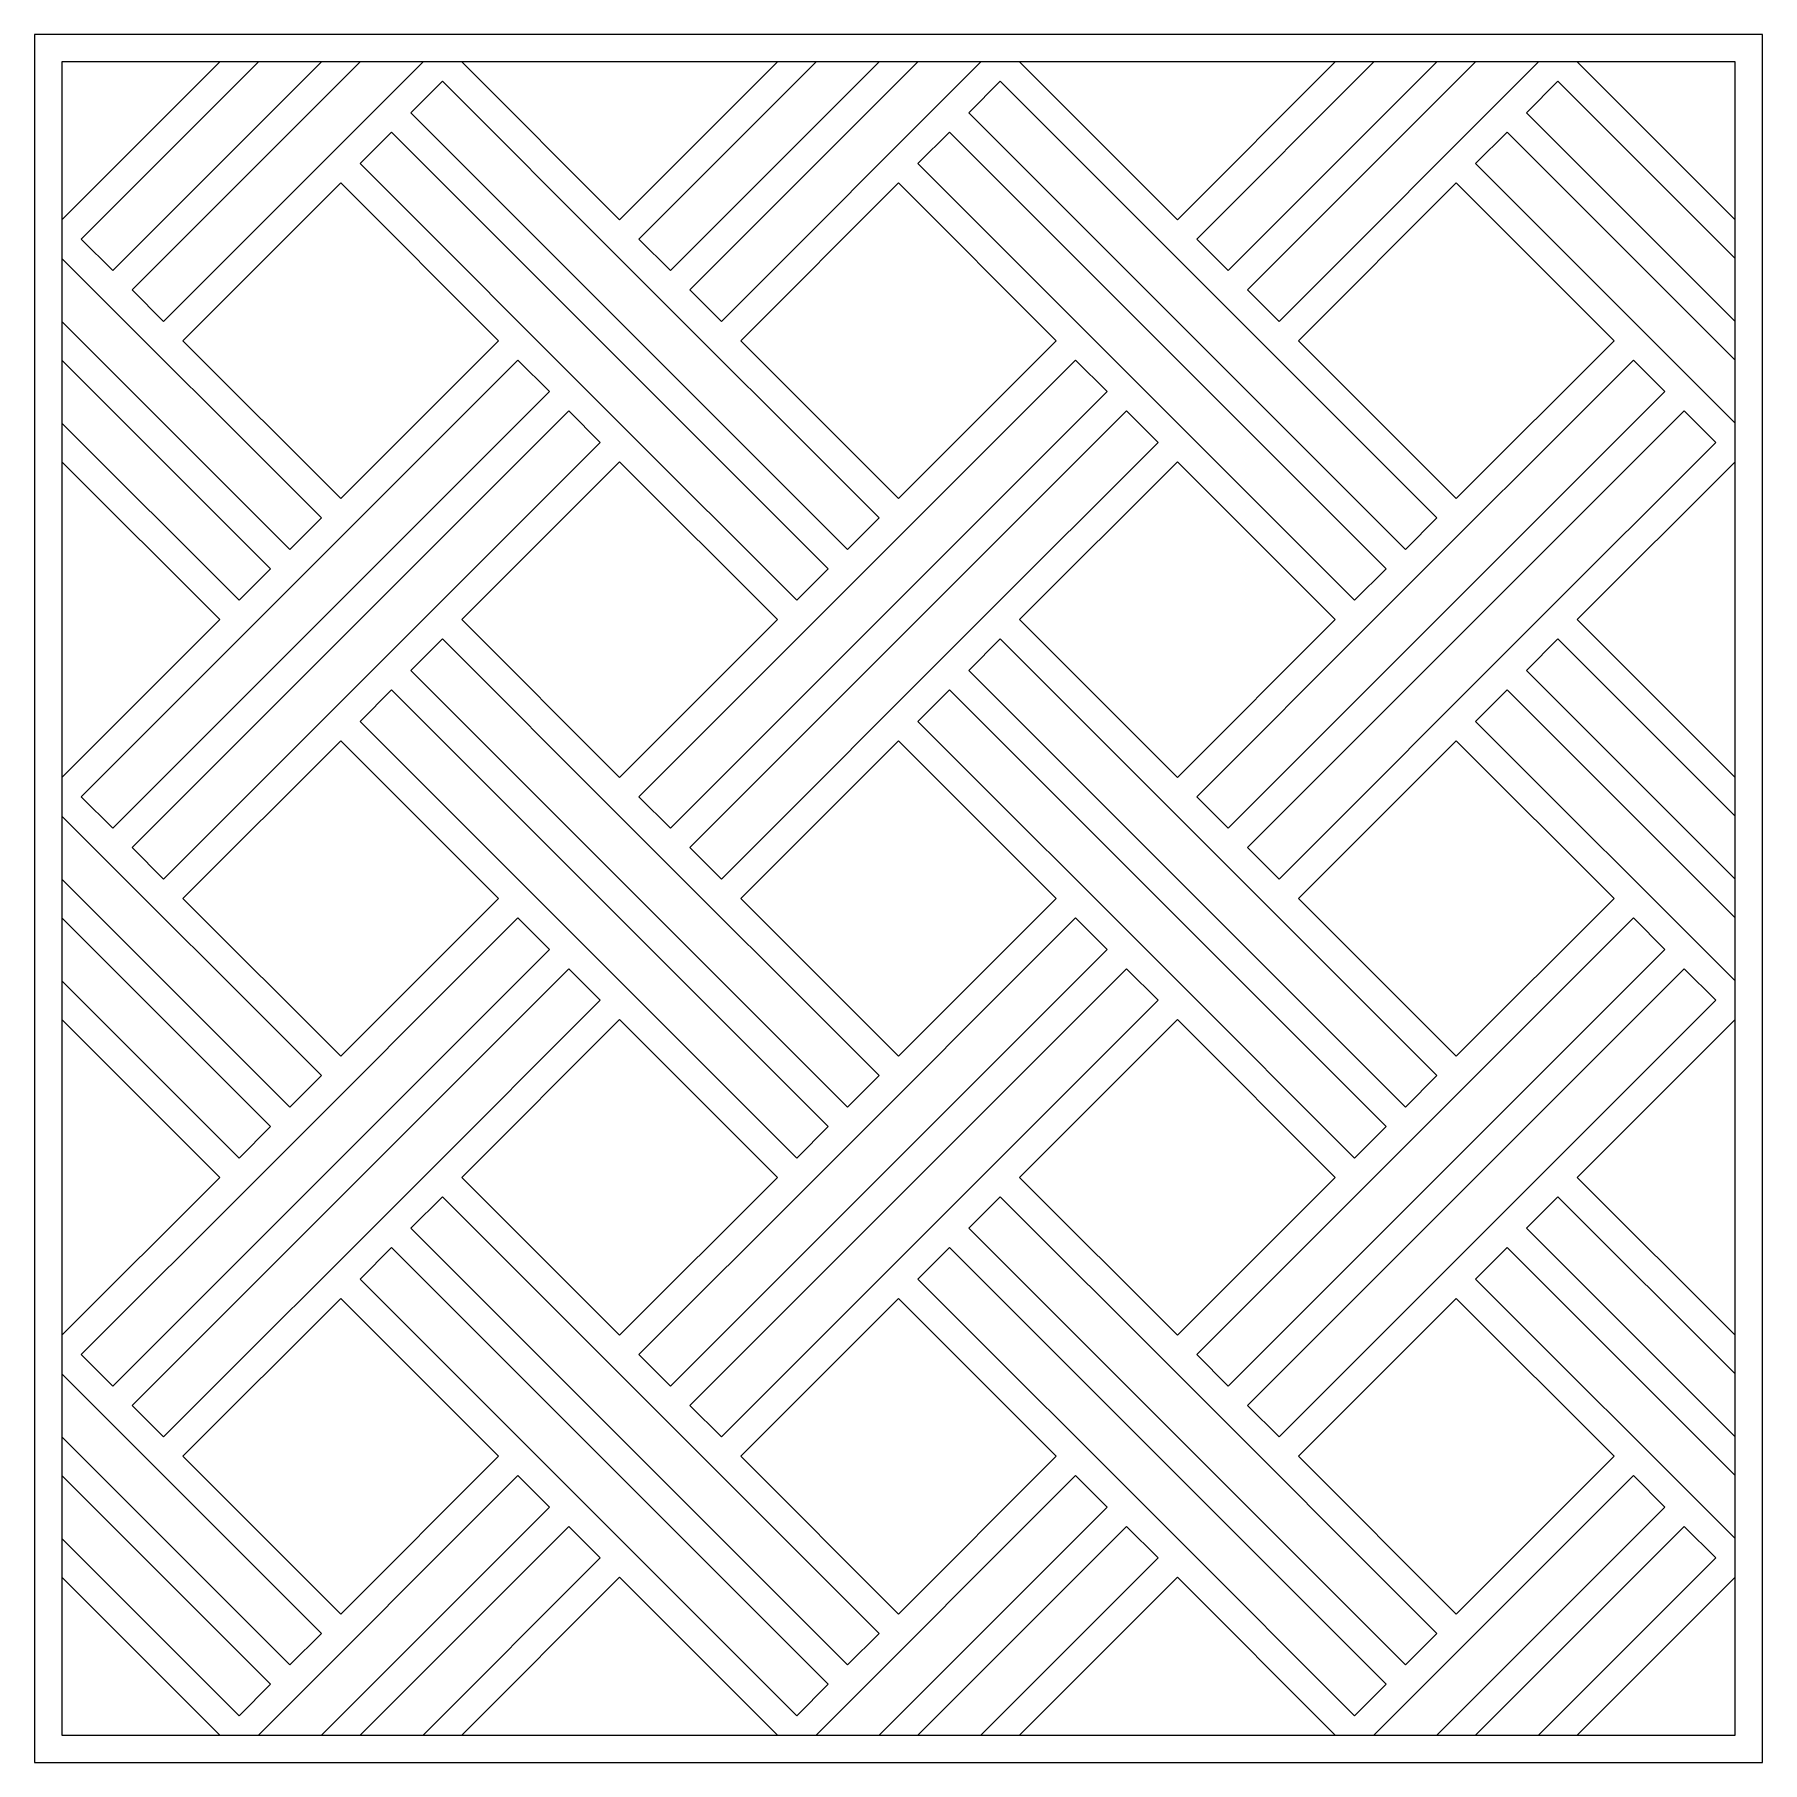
# Model space of a CAD drawing. Header units: millimetres. Extents: x 176 to 682, y 394 to 899.
import ezdxf

# ---------------------------------------------------------------- set-up
doc = ezdxf.new("R2010")
doc.units = ezdxf.units.MM
doc.layers.add('Layer 01', color=1, linetype='Continuous', true_color=0xff0000)

msp = doc.modelspace()

# ---------------------------------------------------------------- linework, layer by layer
at = {"layer": 'Layer 01'}
for p, q in [((230.24, 891.18), (184.07, 845.01)), ((673.64, 845.01), (627.47, 891.18)), ((184.07, 447.78), (230.24, 401.61)), ((627.47, 401.61), (673.64, 447.78))]:
    msp.add_line(p, q, dxfattribs=at)
for points in [[(176.07, 393.61), (681.64, 393.61), (681.64, 899.18), (176.07, 899.18)], [(184.07, 401.61), (673.64, 401.61), (673.64, 891.18), (184.07, 891.18)], [(347.26, 833.69), (423.2, 757.75), (413.97, 748.53), (347.26, 815.24), (286.21, 876.29), (295.44, 885.52)], [(510.45, 815.24), (449.4, 876.29), (458.62, 885.52), (586.39, 757.75), (577.16, 748.53)], [(347.26, 785.47), (271.32, 861.41), (280.55, 870.64), (408.32, 742.87), (399.09, 733.64)], [(510.45, 785.47), (434.51, 861.41), (443.74, 870.64), (571.51, 742.87), (562.28, 733.64)], [(265.67, 855.75), (219.5, 809.58), (265.67, 763.41), (311.84, 809.58)], [(428.86, 855.75), (382.69, 809.58), (428.86, 763.41), (475.03, 809.58)], [(592.05, 855.75), (545.88, 809.58), (592.05, 763.41), (638.22, 809.58)], [(241.56, 727.99), (189.73, 676.16), (198.96, 666.93), (260.01, 727.99), (326.72, 794.7), (317.5, 803.93)], [(404.75, 727.99), (352.92, 676.16), (362.15, 666.93), (423.2, 727.99), (489.91, 794.7), (480.69, 803.93)], [(567.94, 727.99), (516.11, 676.16), (525.34, 666.93), (586.39, 727.99), (653.1, 794.7), (643.87, 803.93)], [(289.78, 727.99), (213.84, 652.05), (204.61, 661.28), (271.32, 727.99), (332.38, 789.04), (341.61, 779.81)], [(452.97, 727.99), (377.03, 652.05), (367.8, 661.28), (434.51, 727.99), (495.57, 789.04), (504.8, 779.81)], [(616.16, 727.99), (540.22, 652.05), (530.99, 661.28), (597.7, 727.99), (658.76, 789.04), (667.98, 779.81)], [(301.09, 727.99), (347.26, 774.16), (393.43, 727.99), (347.26, 681.82)], [(556.62, 727.99), (510.45, 681.82), (464.28, 727.99), (510.45, 774.16)], [(347.26, 652.05), (286.21, 713.1), (295.44, 722.33), (347.26, 670.5), (423.2, 594.56), (413.97, 585.34)], [(510.45, 652.05), (449.4, 713.1), (458.62, 722.33), (510.45, 670.5), (586.39, 594.56), (577.16, 585.34)], [(347.26, 622.28), (271.32, 698.22), (280.55, 707.45), (408.32, 579.68), (399.09, 570.45)], [(510.45, 622.28), (434.51, 698.22), (443.74, 707.45), (571.51, 579.68), (562.28, 570.45)], [(265.67, 692.56), (219.5, 646.39), (265.67, 600.22), (311.84, 646.39)], [(428.86, 692.56), (382.69, 646.39), (428.86, 600.22), (475.03, 646.39)], [(592.05, 692.56), (545.88, 646.39), (592.05, 600.22), (638.22, 646.39)], [(241.56, 564.8), (189.73, 512.97), (198.96, 503.74), (260.01, 564.8), (326.72, 631.51), (317.5, 640.74)], [(404.75, 564.8), (352.92, 512.97), (362.15, 503.74), (423.2, 564.8), (489.91, 631.51), (480.69, 640.74)], [(567.94, 564.8), (516.11, 512.97), (525.34, 503.74), (586.39, 564.8), (653.1, 631.51), (643.87, 640.74)], [(271.32, 564.8), (332.38, 625.85), (341.61, 616.63), (289.78, 564.8), (213.84, 488.86), (204.61, 498.09)], [(434.51, 564.8), (495.57, 625.85), (504.8, 616.63), (452.97, 564.8), (377.03, 488.86), (367.8, 498.09)], [(616.16, 564.8), (540.22, 488.86), (530.99, 498.09), (597.7, 564.8), (658.76, 625.85), (667.98, 616.63)], [(393.43, 564.8), (347.26, 518.63), (301.09, 564.8), (347.26, 610.97)], [(556.62, 564.8), (510.45, 518.63), (464.28, 564.8), (510.45, 610.97)], [(347.26, 488.86), (286.21, 549.91), (295.44, 559.14), (347.26, 507.31), (423.2, 431.38), (413.97, 422.15)], [(510.45, 488.86), (449.4, 549.91), (458.62, 559.14), (510.45, 507.31), (586.39, 431.38), (577.16, 422.15)], [(347.26, 459.09), (271.32, 535.03), (280.55, 544.26), (408.32, 416.49), (399.09, 407.27)], [(510.45, 459.09), (434.51, 535.03), (443.74, 544.26), (571.51, 416.49), (562.28, 407.27)], [(265.67, 529.37), (219.5, 483.2), (265.67, 437.03), (311.84, 483.2)], [(428.86, 529.37), (382.69, 483.2), (428.86, 437.03), (475.03, 483.2)], [(592.05, 529.37), (545.88, 483.2), (592.05, 437.03), (638.22, 483.2)]]:
    msp.add_lwpolyline(points, close=True, dxfattribs=at)
for points in [[(241.56, 891.18), (189.73, 839.35), (198.96, 830.12), (260.01, 891.18)], [(289.78, 891.18), (213.84, 815.24), (204.61, 824.47), (271.32, 891.18)], [(393.43, 891.18), (347.26, 845.01), (301.09, 891.18)], [(404.75, 891.18), (352.92, 839.35), (362.15, 830.12), (423.2, 891.18)], [(452.97, 891.18), (377.03, 815.24), (367.8, 824.47), (434.51, 891.18)], [(556.62, 891.18), (510.45, 845.01), (464.28, 891.18)], [(567.94, 891.18), (516.11, 839.35), (525.34, 830.12), (586.39, 891.18)], [(616.16, 891.18), (540.22, 815.24), (530.99, 824.47), (597.7, 891.18)], [(673.64, 815.24), (612.59, 876.29), (621.81, 885.52), (673.64, 833.69)], [(673.64, 803.93), (606.93, 870.64), (597.7, 861.41), (673.64, 785.47)], [(184.07, 833.69), (260.01, 757.75), (250.78, 748.53), (184.07, 815.24)], [(184.07, 803.93), (245.13, 742.87), (235.9, 733.64), (184.07, 785.47)], [(184.07, 774.16), (230.24, 727.99), (184.07, 681.82)], [(673.64, 681.82), (627.47, 727.99), (673.64, 774.16)], [(673.64, 652.05), (612.59, 713.1), (621.81, 722.33), (673.64, 670.5)], [(673.64, 640.74), (606.93, 707.45), (597.7, 698.22), (673.64, 622.28)], [(184.07, 670.5), (260.01, 594.56), (250.78, 585.34), (184.07, 652.05)], [(184.07, 640.74), (245.13, 579.68), (235.9, 570.45), (184.07, 622.28)], [(184.07, 610.97), (230.24, 564.8), (184.07, 518.63)], [(673.64, 518.63), (627.47, 564.8), (673.64, 610.97)], [(673.64, 488.86), (612.59, 549.91), (621.81, 559.14), (673.64, 507.31)], [(673.64, 477.55), (606.93, 544.26), (597.7, 535.03), (673.64, 459.09)], [(184.07, 507.31), (260.01, 431.38), (250.78, 422.15), (184.07, 488.86)], [(184.07, 477.55), (245.13, 416.49), (235.9, 407.27), (184.07, 459.09)], [(260.01, 401.61), (326.72, 468.32), (317.5, 477.55), (241.56, 401.61)], [(423.2, 401.61), (489.91, 468.32), (480.69, 477.55), (404.75, 401.61)], [(586.39, 401.61), (653.1, 468.32), (643.87, 477.55), (567.94, 401.61)], [(271.32, 401.61), (332.38, 462.66), (341.61, 453.44), (289.78, 401.61)], [(434.51, 401.61), (495.57, 462.66), (504.8, 453.44), (452.97, 401.61)], [(597.7, 401.61), (658.76, 462.66), (667.98, 453.44), (616.16, 401.61)], [(301.09, 401.61), (347.26, 447.78), (393.43, 401.61)], [(464.28, 401.61), (510.45, 447.78), (556.62, 401.61)]]:
    msp.add_lwpolyline(points, dxfattribs=at)

doc.saveas('drawing.dxf')
